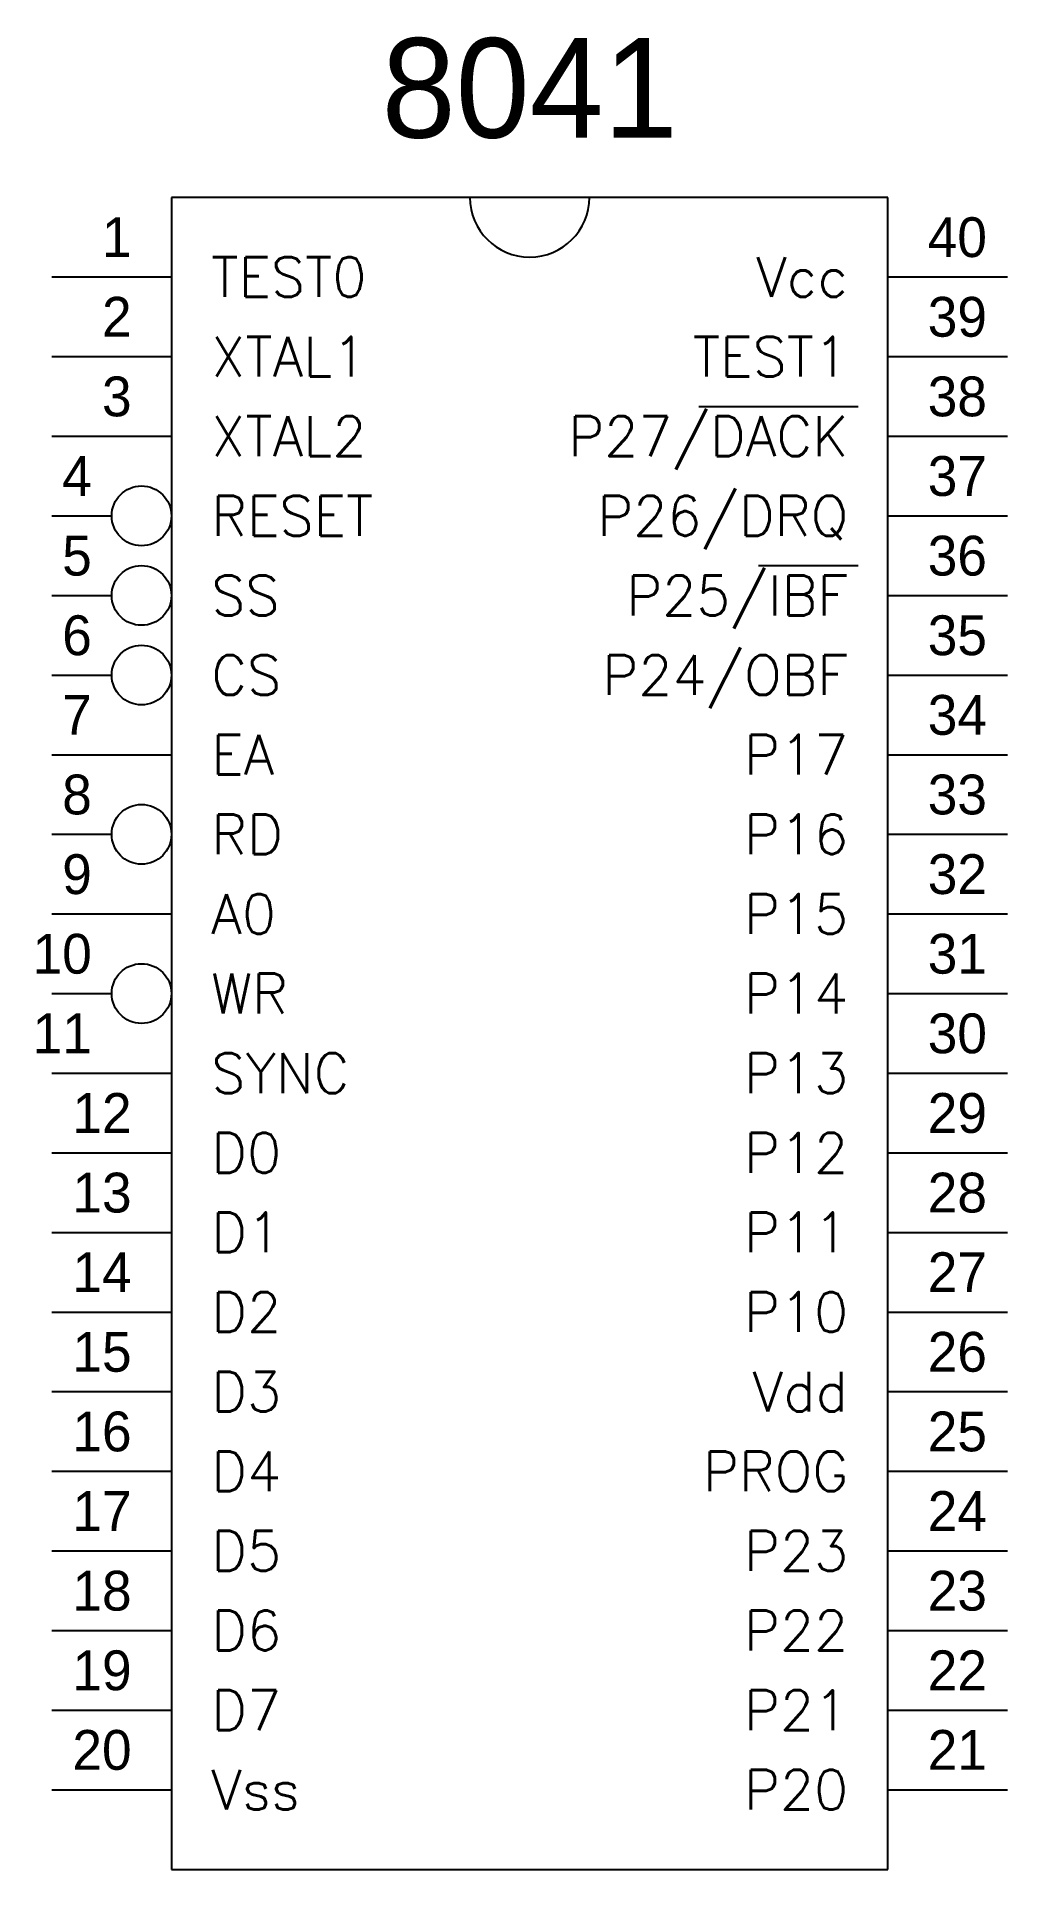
# Model space of a CAD drawing. Extents: x 3.26 to 5.7, y 1.2 to 5.8.
import ezdxf
from ezdxf.enums import TextEntityAlignment as Align

# ---------------------------------------------------------------- set-up
doc = ezdxf.new("R2010")
doc.units = 0
doc.header["$MEASUREMENT"] = 0
doc.layers.get('0').update_dxf_attribs({"linetype": 'CONTINUOUS'})
doc.styles.add('ROMANS', font='romans')

msp = doc.modelspace()

# ---------------------------------------------------------------- linework, layer by layer
for p, q in [((3.6, 5.4), (3.6, 1.2)), ((5.4, 5.4), (3.6, 5.4)), ((5.4, 1.2), (5.4, 5.4)), ((3.3, 5.2), (3.6, 5.2)), ((5.4, 5.2), (5.7, 5.2)), ((3.3, 5), (3.6, 5)), ((5.4, 5), (5.7, 5)), ((4.925, 4.875), (5.325, 4.875)), ((3.3, 4.8), (3.6, 4.8)), ((5.4, 4.8), (5.7, 4.8)), ((3.3, 4.6), (3.45, 4.6)), ((5.4, 4.6), (5.7, 4.6)), ((5.075, 4.475), (5.325, 4.475)), ((3.3, 4.4), (3.45, 4.4)), ((5.4, 4.4), (5.7, 4.4)), ((3.3, 4.2), (3.45, 4.2)), ((5.4, 4.2), (5.7, 4.2)), ((3.3, 4), (3.6, 4)), ((5.4, 4), (5.7, 4)), ((3.3, 3.8), (3.45, 3.8)), ((5.4, 3.8), (5.7, 3.8)), ((3.3, 3.6), (3.6, 3.6)), ((5.4, 3.6), (5.7, 3.6)), ((3.3, 3.4), (3.45, 3.4)), ((5.4, 3.4), (5.7, 3.4)), ((3.3, 3.2), (3.6, 3.2)), ((5.4, 3.2), (5.7, 3.2)), ((3.3, 3), (3.6, 3)), ((5.4, 3), (5.7, 3)), ((3.3, 2.8), (3.6, 2.8)), ((5.4, 2.8), (5.7, 2.8)), ((3.3, 2.6), (3.6, 2.6)), ((5.4, 2.6), (5.7, 2.6)), ((3.3, 2.4), (3.6, 2.4)), ((5.4, 2.4), (5.7, 2.4)), ((3.3, 2.2), (3.6, 2.2)), ((5.4, 2.2), (5.7, 2.2)), ((3.3, 2), (3.6, 2)), ((5.4, 2), (5.7, 2)), ((3.3, 1.8), (3.6, 1.8)), ((5.4, 1.8), (5.7, 1.8)), ((3.3, 1.6), (3.6, 1.6)), ((5.4, 1.6), (5.7, 1.6)), ((3.3, 1.4), (3.6, 1.4)), ((5.4, 1.4), (5.7, 1.4)), ((3.6, 1.2), (5.4, 1.2))]:
    msp.add_line(p, q)
for centre in [(3.525, 4.6), (3.525, 4.4), (3.525, 4.2), (3.525, 3.8), (3.525, 3.4)]:
    msp.add_circle(centre, 0.075)
msp.add_arc((4.5, 5.4), 0.15, 180, 0)

# ---------------------------------------------------------------- texts
msp.add_text('8041', height=0.25).set_placement((4.5, 5.55), align=Align.CENTER)
for s, p in [('1', (3.5, 5.25)), ('2', (3.5, 5.05)), ('3', (3.5, 4.85)), ('4', (3.4, 4.65)), ('5', (3.4, 4.45)), ('6', (3.4, 4.25)), ('7', (3.4, 4.05)), ('8', (3.4, 3.85)), ('9', (3.4, 3.65)), ('10', (3.4, 3.45)), ('11', (3.4, 3.25)), ('12', (3.5, 3.05)), ('13', (3.5, 2.85)), ('14', (3.5, 2.65)), ('15', (3.5, 2.45)), ('16', (3.5, 2.25)), ('17', (3.5, 2.05)), ('18', (3.5, 1.85)), ('19', (3.5, 1.65)), ('20', (3.5, 1.45))]:
    msp.add_text(s, height=0.1).set_placement(p, align=Align.RIGHT)
for s, p in [('40', (5.5, 5.25)), ('39', (5.5, 5.05)), ('38', (5.5, 4.85)), ('37', (5.5, 4.65)), ('36', (5.5, 4.45)), ('35', (5.5, 4.25)), ('34', (5.5, 4.05)), ('33', (5.5, 3.85)), ('32', (5.5, 3.65)), ('31', (5.5, 3.45)), ('30', (5.5, 3.25)), ('29', (5.5, 3.05)), ('28', (5.5, 2.85)), ('27', (5.5, 2.65)), ('26', (5.5, 2.45)), ('25', (5.5, 2.25)), ('24', (5.5, 2.05)), ('23', (5.5, 1.85)), ('22', (5.5, 1.65)), ('21', (5.5, 1.45))]:
    msp.add_text(s, height=0.1).set_placement(p)
at = {"style": 'ROMANS'}
for s, p in [('TEST0', (3.7, 5.15)), ('XTAL1', (3.7, 4.95)), ('XTAL2', (3.7, 4.75)), ('RESET', (3.7, 4.55)), ('SS', (3.7, 4.35)), ('CS', (3.7, 4.15)), ('EA', (3.7, 3.95)), ('RD', (3.7, 3.75)), ('A0', (3.7, 3.55)), ('WR', (3.7, 3.35)), ('SYNC', (3.7, 3.15)), ('D0', (3.7, 2.95)), ('D1', (3.7, 2.75)), ('D2', (3.7, 2.55)), ('D3', (3.7, 2.35)), ('D4', (3.7, 2.15)), ('D5', (3.7, 1.95)), ('D6', (3.7, 1.75)), ('D7', (3.7, 1.55)), ('Vss', (3.7, 1.35))]:
    msp.add_text(s, height=0.1, dxfattribs=at).set_placement(p)
for s, p in [('Vcc', (5.3, 5.15)), ('TEST1', (5.3, 4.95)), ('P27/DACK', (5.3, 4.75)), ('P26/DRQ', (5.3, 4.55)), ('P25/IBF', (5.3, 4.35)), ('P24/OBF', (5.3, 4.15)), ('P17', (5.3, 3.95)), ('P16', (5.3, 3.75)), ('P15', (5.3, 3.55)), ('P14', (5.3, 3.35)), ('P13', (5.3, 3.15)), ('P12', (5.3, 2.95)), ('P11', (5.3, 2.75)), ('P10', (5.3, 2.55)), ('Vdd', (5.3, 2.35)), ('PROG', (5.3, 2.15)), ('P23', (5.3, 1.95)), ('P22', (5.3, 1.75)), ('P21', (5.3, 1.55)), ('P20', (5.3, 1.35))]:
    msp.add_text(s, height=0.1, dxfattribs=at).set_placement(p, align=Align.RIGHT)

doc.saveas('drawing.dxf')
